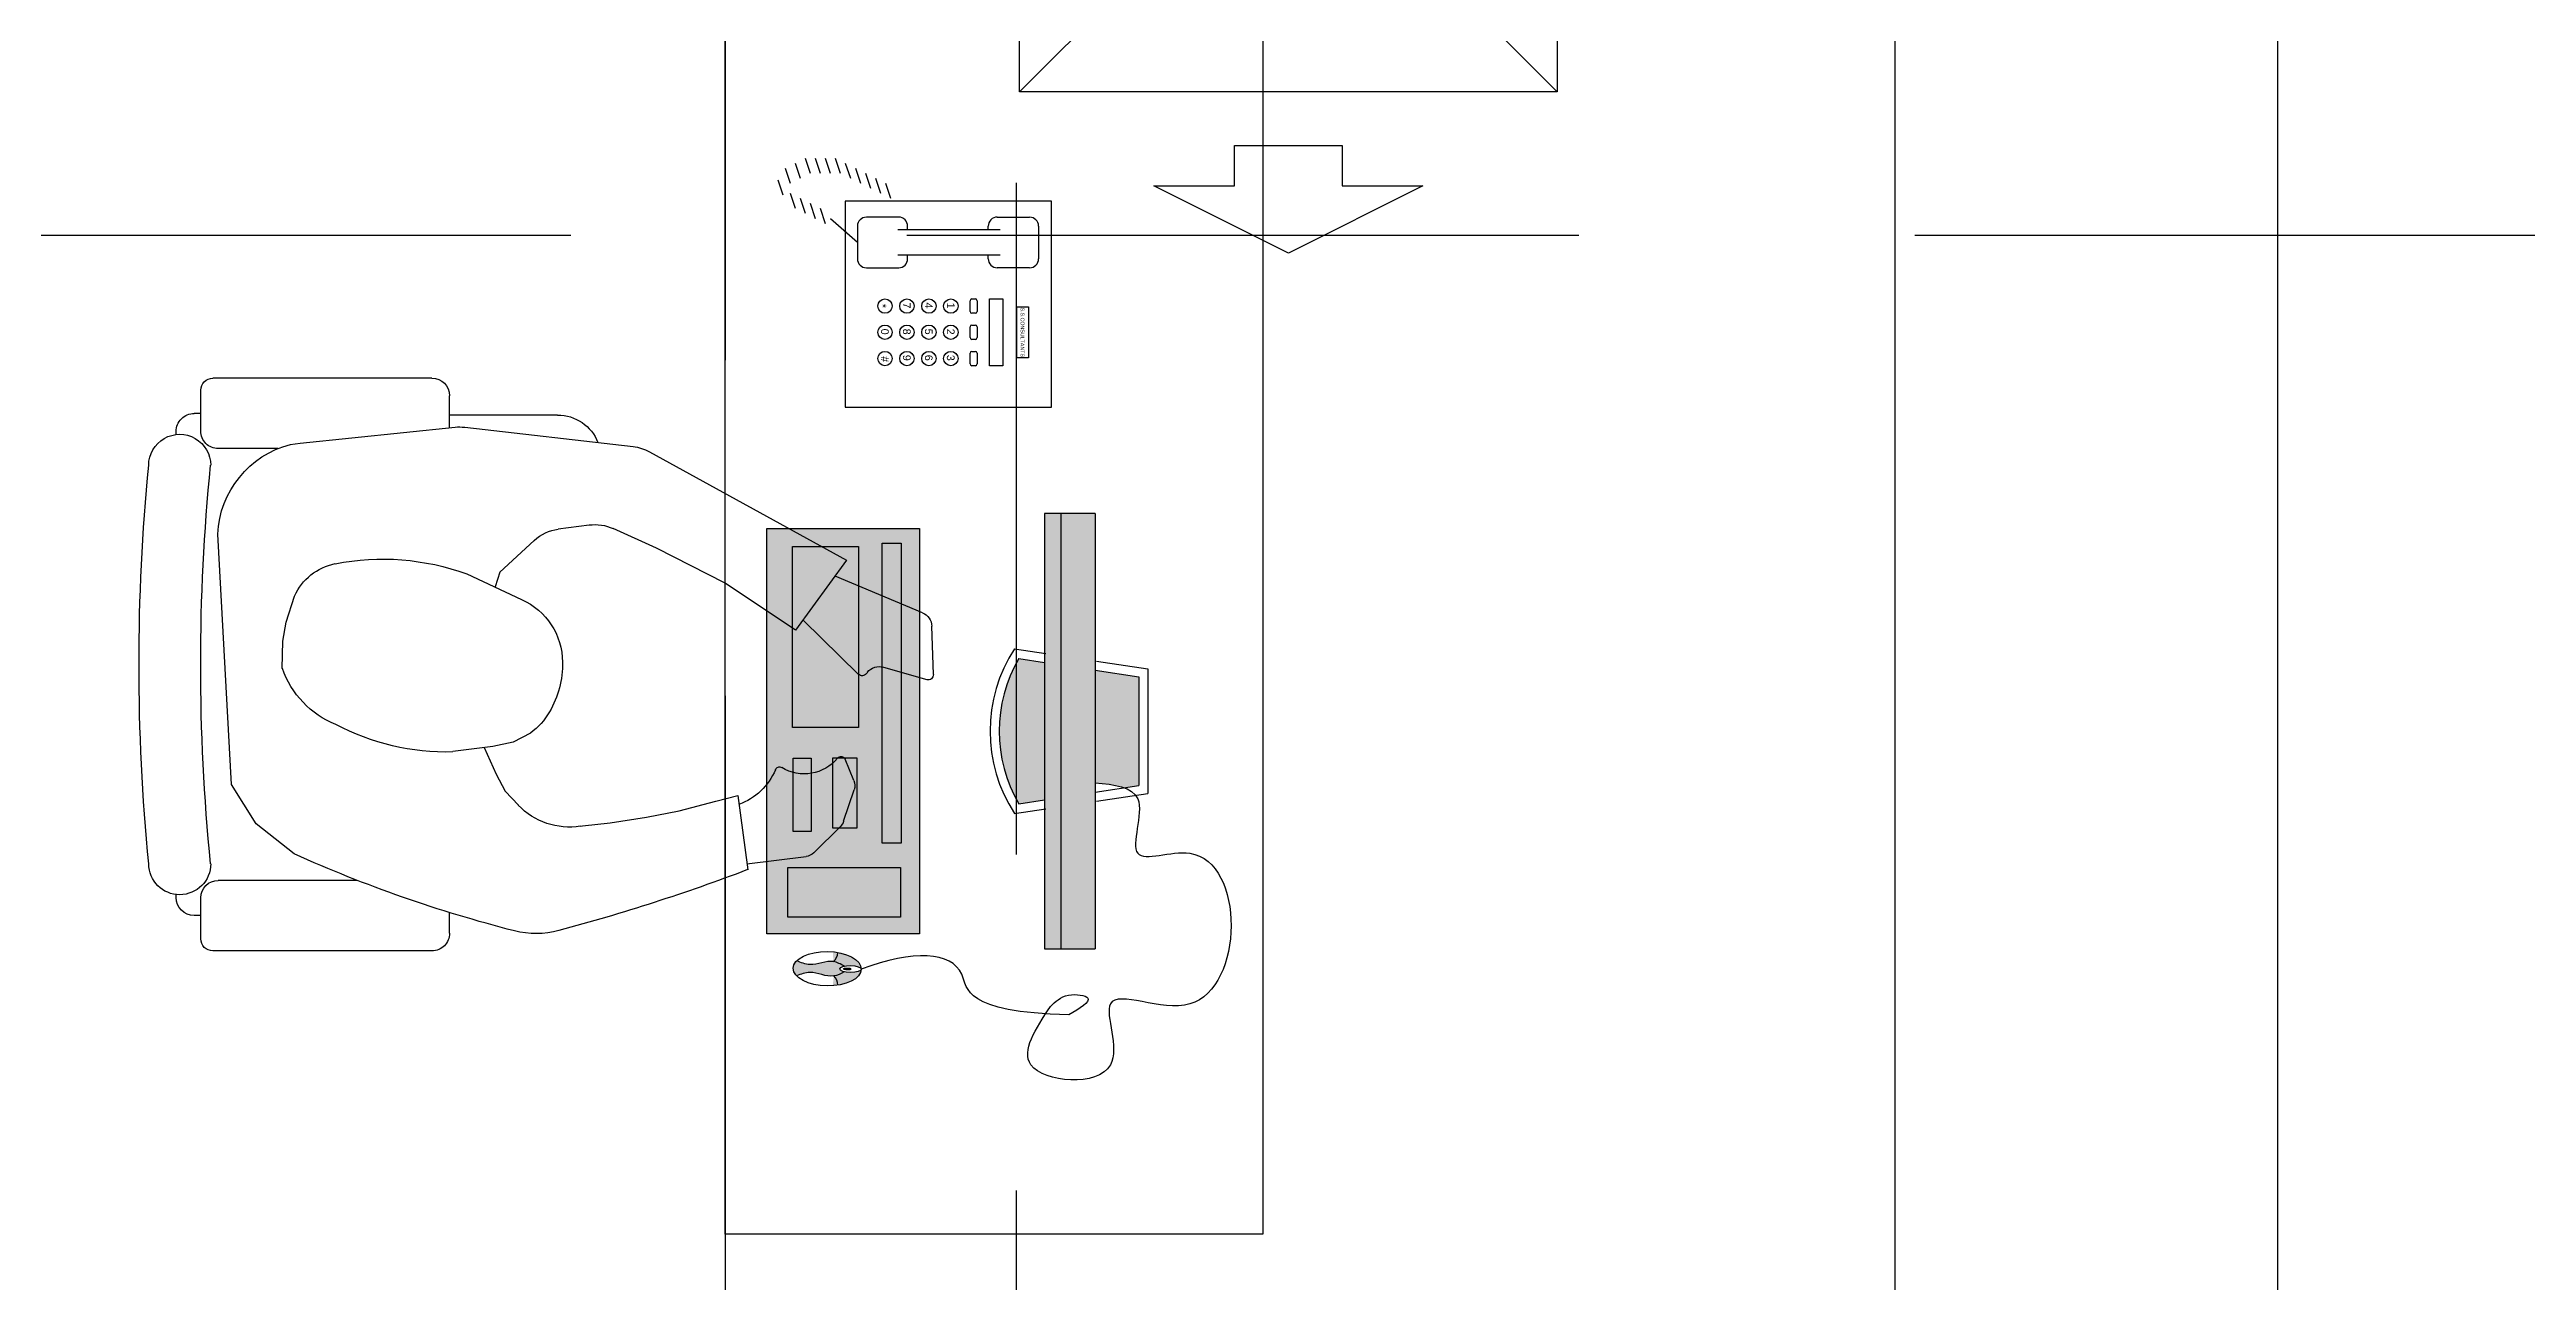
# Model space of a CAD drawing. Extents: x 11598203 to 11995143, y -3849975 to -3698974.
# Drawn here: x 11939745 to 11942509, y -3774169 to -3772794 of the extents above; entities that cross this region are included whole.
import ezdxf

# ---------------------------------------------------------------- set-up
doc = ezdxf.new("R2010")
doc.units = 0
doc.header["$MEASUREMENT"] = 0
doc.header["$PDMODE"] = 35
doc.linetypes.add('HIDDEN', pattern=[0.375, 0.25, -0.125])
doc.layers.get('0').update_dxf_attribs({"linetype": 'CONTINUOUS'})
doc.layers.get('Defpoints').update_dxf_attribs({"linetype": 'CONTINUOUS'})
for name, color, linetype in [('GRID LINES', 9, 'CONTINUOUS'), ('HATCH', 7, 'CONTINUOUS'), ('MEP_HVAC_SA_DIFFUSER', 5, 'CONTINUOUS'), ('MEP_HVAC_SA_DUCT', 3, 'CONTINUOUS'), ('SECTION', 8, 'CONTINUOUS')]:
    doc.layers.add(name, color=color, linetype=linetype)
doc.styles.add('ARIAL', font='arial.ttf', dxfattribs={"width": 0.75})
doc.styles.add('DT', font='romans.shx')
doc.styles.get("Standard").update_dxf_attribs({"font": 'arial.ttf'})
doc.dimstyles.get("Standard").update_dxf_attribs({"dimscale": 0.7, "dimtxt": 300, "dimasz": 150, "dimexe": 200, "dimexo": 200, "dimgap": 0.25, "dimtad": 3, "dimlfac": 0.001, "dimzin": 0, "dimdsep": 46, "dimtxsty": 'Standard', "dimblk": 'ARCHTICK', "dimcen": 0.09, "dimdle": 200, "dimclrd": 256, "dimclre": 256, "dimclrt": 6, "dimadec": 0, "dimazin": 0, "dimtfac": 1, "dimtofl": 0, "dimtmove": 0, "dimatfit": 3, "dimfxl": 1, "dimtolj": 1, "dimtzin": 0, "dimarcsym": 0})

# ---------------------------------------------------------------- blocks, each defined once
blk = doc.blocks.new('8TH FLOOR')
h = blk.add_hatch(color=8)
h.dxf.hatch_style = 1
h.set_gradient(color1=(209, 209, 209), color2=(191, 191, 191), one_color=1, tint=0.75, name='INVCYLINDER')
h.paths.add_polyline_path([(-36073.6, 35859.6), (-36055.4, 35859.6), (-36055.4, 35373.6), (-36073.6, 35373.6)])
h = blk.add_hatch(color=8)
h.dxf.hatch_style = 1
h.paths.add_polyline_path([(-36016.9, 35373.6), (-36016.9, 35859.6), (-36055.4, 35859.6), (-36055.4, 35373.6)])
h = blk.add_hatch(color=8)
h.dxf.hatch_style = 1
h.paths.add_polyline_path([(-36234.1, 35408.8), (-36234.1, 35464.4), (-36359.9, 35464.4), (-36359.9, 35408.8)], flags=16)
h.paths.add_polyline_path([(-36281.1, 35620.6), (-36281.1, 35822.7), (-36354.8, 35822.7), (-36354.8, 35620.6)], flags=0)
h.paths.add_polyline_path([(-36233.4, 35491.6), (-36233.4, 35826.5), (-36254.8, 35826.5), (-36254.8, 35491.6)], flags=16)
h.paths.add_polyline_path([(-36213, 35390.4), (-36213, 35842.8), (-36383.4, 35842.8), (-36383.4, 35390.4)])
h.paths.add_polyline_path([(-36282.8, 35508.2), (-36309.5, 35508.2), (-36309.5, 35587), (-36282.8, 35587)], flags=0)
h.paths.add_polyline_path([(-36254.8, 35826.5), (-36233.4, 35826.5), (-36233.4, 35491.6), (-36254.8, 35491.6)], flags=0)
h.paths.add_polyline_path([(-36334, 35504.5), (-36353.9, 35504.5), (-36353.9, 35586.6), (-36334, 35586.6)], flags=16)
h.paths.add_polyline_path([(-36234.1, 35464.4), (-36234.1, 35408.8), (-36359.9, 35408.8), (-36359.9, 35464.4)], flags=0)
h.paths.add_polyline_path([(-36281.1, 35620.6), (-36354.8, 35620.6), (-36354.8, 35822.7), (-36281.1, 35822.7)], flags=16)
h.paths.add_polyline_path([(-36282.8, 35508.2), (-36282.8, 35587), (-36309.5, 35587), (-36309.5, 35508.2)], flags=16)
h = blk.add_hatch(color=8)
h.dxf.hatch_style = 1
h.set_gradient(color1=(209, 209, 209), color2=(191, 191, 191), one_color=1, tint=0.75, name='INVCYLINDER')
h.paths.add_polyline_path([(-36234.1, 35408.8), (-36234.1, 35464.4), (-36359.9, 35464.4), (-36359.9, 35408.8)])
h.paths.add_polyline_path([(-36281.1, 35620.6), (-36281.1, 35822.7), (-36354.8, 35822.7), (-36354.8, 35620.6)])
h.paths.add_polyline_path([(-36233.4, 35491.6), (-36233.4, 35826.5), (-36254.8, 35826.5), (-36254.8, 35491.6)])
h.paths.add_polyline_path([(-36282.8, 35508.2), (-36282.8, 35587), (-36309.5, 35587), (-36309.5, 35508.2)])
h.paths.add_polyline_path([(-36334, 35504.5), (-36334, 35586.6), (-36353.9, 35586.6), (-36353.9, 35504.5)])
h = blk.add_hatch(color=8)
h.dxf.hatch_style = 1
h.paths.add_polyline_path([(-36102, 35535.6), (-36073.6, 35539.9), (-36073.6, 35693.3), (-36102, 35697.6, 0.272996)])
edge = h.paths.add_edge_path()
edge.add_spline(control_points=[(-36016.9, 35559), (-36005.1, 35557.8), (-35993.3, 35556.7), (-35984.2, 35553.4)], knot_values=[0, 0, 0, 0, 28.674754, 28.674754, 28.674754, 28.674754], degree=3, periodic=0)
edge.add_line((-35984.2, 35553.4), (-35968.3, 35555.8))
edge.add_line((-35968.3, 35555.8), (-35968.3, 35677.3))
edge.add_line((-35968.3, 35677.3), (-36016.9, 35684.7))
edge.add_line((-36016.9, 35684.7), (-36016.9, 35559))
h = blk.add_hatch(color=8)
h.dxf.hatch_style = 1
edge = h.paths.add_edge_path()
edge.add_arc((-36317.3, 35333.1), 13.3, -0.7401, 49.4615, ccw=False)
edge.add_ellipse((-36315.9, 35351.3), major_axis=(-38, 0.5), ratio=0.504094, start_angle=468.56, end_angle=540)
edge.add_ellipse((-36289.9, 35351), major_axis=(-12, 0.2), ratio=0.321688, start_angle=0, end_angle=180, ccw=False)
edge.add_ellipse((-36289.9, 35351), major_axis=(-12, 0.2), ratio=0.321688, start_angle=-180, end_angle=0, ccw=False)
edge.add_ellipse((-36315.9, 35351.3), major_axis=(-38, 0.5), ratio=0.504094, start_angle=540, end_angle=612.3014)
edge.add_arc((-36317.3, 35369.6), 13.2, 308.5528, 359.1748, ccw=False)
edge.add_spline(control_points=[(-36309.1, 35359.2), (-36317.4, 35360.5), (-36331.9, 35352.8), (-36345.1, 35358.1), (-36350, 35360.1)], knot_values=[0.469472, 0.469472, 0.469472, 0.469472, 1.407484, 1.952314, 1.952314, 1.952314, 1.952314], degree=3, periodic=0)
edge.add_ellipse((-36315.9, 35351.3), major_axis=(-38, 0.5), ratio=0.504094, start_angle=334.232, end_angle=385.768)
edge.add_spline(control_points=[(-36350.2, 35343.4), (-36345.3, 35345.3), (-36331.7, 35350.3), (-36317.2, 35342), (-36308.7, 35343.2)], knot_values=[0.450627, 0.450627, 0.450627, 0.450627, 0.995457, 1.95467, 1.95467, 1.95467, 1.95467], degree=3, periodic=0)
h = blk.add_hatch(color=8)
h.dxf.hatch_style = 1
edge = h.paths.add_edge_path()
edge.add_ellipse((-36293.7, 35351.1), major_axis=(-4.1, 0.03), ratio=0.266102, start_angle=0, end_angle=360)
at = {"layer": 'HATCH', "ltscale": 500}
h = blk.add_hatch(color=32, dxfattribs=at)
h.dxf.hatch_style = 1
h.paths.add_polyline_path([(-44310, 10130), (-44010, 10130), (-44010, 9230), (-44310, 9230)])
h.paths.add_polyline_path([(-6930, 6230), (-6630, 6230), (-6630, 5251.7), (-6930, 5251.7)])
h.paths.add_polyline_path([(-900, 6265), (0, 6265), (0, 5965), (-900, 5965)])
h.paths.add_polyline_path([(-31623.7, -10480), (-31023.7, -10480), (-31023.7, -10780), (-31623.7, -10780)])
h.paths.add_polyline_path([(-36805, -13010), (-36055, -13010), (-36055, -13310), (-36805, -13310)])
h.paths.add_polyline_path([(-26485, 200), (-26185, 200), (-26185, -700), (-26485, -700)])
h.paths.add_polyline_path([(-36355, -17735), (-36055, -17735), (-36055, -18485), (-36355, -18485)])
h.paths.add_polyline_path([(-4100, 200), (-3500, 200), (-3500, -100), (-4100, -100)])
h.paths.add_polyline_path([(-47740, 18320), (-46990, 18320), (-46990, 18020), (-47740, 18020)])
h.paths.add_polyline_path([(-47740, 14790), (-46840, 14790), (-46840, 14490), (-47740, 14490)])
h.paths.add_polyline_path([(-10758.3, 300), (-9930, 300), (-9930, 0), (-10758.3, 0)])
h.paths.add_polyline_path([(-36805, -7680), (-36055, -7680), (-36055, -7980), (-36805, -7980)])
h.paths.add_polyline_path([(-34515, 900), (-34215, 900), (-34215, 0), (-34515, 0)])
h.paths.add_polyline_path([(-40685, 750), (-40385, 750), (-40385, 0), (-40685, 0)])
h.paths.add_polyline_path([(-41010, -25), (-40710, -25), (-40710, -775), (-41010, -775)])
h.paths.add_polyline_path([(-47740, 29190), (-46990, 29190), (-46990, 28890), (-47740, 28890)])
h.paths.add_polyline_path([(-900, 29190), (0, 29190), (0, 28890), (-900, 28890)])
h.paths.add_polyline_path([(-47840, 10130), (-47540, 10130), (-47540, 9230), (-47840, 9230)])
h.paths.add_polyline_path([(-41010, 750), (-40710, 750), (-40710, 0), (-41010, 0)])
h.paths.add_polyline_path([(-1000, 42920), (-700, 42920), (-700, 43898.3), (-1000, 43898.3)])
h.paths.add_polyline_path([(-47740, 21920), (-46990, 21920), (-46990, 21620), (-47740, 21620)])
h.paths.add_polyline_path([(-19285, 200), (-18985, 200), (-18985, -700), (-19285, -700)])
h.paths.add_polyline_path([(-900, 49150), (0, 49150), (0, 48850), (-900, 48850)])
h.paths.add_polyline_path([(-900, 32790), (0, 32790), (0, 32490), (-900, 32490)])
h.paths.add_polyline_path([(-47740, 25520), (-46990, 25520), (-46990, 25220), (-47740, 25220)])
h.paths.add_polyline_path([(-15685, 6230), (-15385, 6230), (-15385, 5330), (-15685, 5330)])
h.paths.add_polyline_path([(-900, 25520), (0, 25520), (0, 25220), (-900, 25220)])
h.paths.add_polyline_path([(-39510, -13010), (-38760, -13010), (-38760, -13310), (-39510, -13310)])
h.paths.add_polyline_path([(-42695, 39920), (-42395, 39920), (-42395, 39320), (-42695, 39320)])
h.paths.add_polyline_path([(-47740, 39920), (-46840, 39920), (-46840, 39620), (-47740, 39620)])
h.paths.add_polyline_path([(-900, 39920), (-100, 39920), (-100, 39620), (-900, 39620)])
h.paths.add_polyline_path([(-4100, 11190), (-3401.1, 11190), (-3401.1, 10890), (-4100, 10890)])
h.paths.add_polyline_path([(-31623.7, -7730), (-31023.7, -7730), (-31023.7, -8030), (-31623.7, -8030)])
h.paths.add_polyline_path([(-44760, -18185), (-44010, -18185), (-44010, -18485), (-44760, -18485)])
h.paths.add_polyline_path([(-6930, 300), (-6101.7, 300), (-6101.7, 0), (-6930, 0)])
h.paths.add_polyline_path([(-900, 18320), (0, 18320), (0, 18020), (-900, 18020)])
h.paths.add_polyline_path([(-48040, -18185), (-47290, -18185), (-47290, -18485), (-48040, -18485)])
h.paths.add_polyline_path([(-42695, 43520), (-42395, 43520), (-42395, 42920), (-42695, 42920)])
h.paths.add_polyline_path([(-39510, -10530), (-38760, -10530), (-38760, -10830), (-39510, -10830)])
h.paths.add_polyline_path([(-42370, 43520), (-42070, 43520), (-42070, 42920), (-42370, 42920)])
h.paths.add_polyline_path([(-39510, -7680), (-38760, -7680), (-38760, -7980), (-39510, -7980)])
h.paths.add_polyline_path([(-46360, 43820), (-46060, 43820), (-46060, 42920), (-46360, 42920)])
h.paths.add_polyline_path([(-900, 300), (0, 300), (0, 0), (-900, 0)])
h.paths.add_polyline_path([(-28250, 51450), (-27950, 51450), (-27950, 50550), (-28250, 50550)])
h.paths.add_polyline_path([(-22220, 51450), (-21920, 51450), (-21920, 50550), (-22220, 50550)])
h.paths.add_polyline_path([(-44310, 750), (-44010, 750), (-44010, 0), (-44310, 0)])
h.paths.add_polyline_path([(-42370, 39920), (-42070, 39920), (-42070, 39320), (-42370, 39320)])
h.paths.add_polyline_path([(-31550, 51450), (-31250, 51450), (-31250, 50550), (-31550, 50550)])
h.paths.add_polyline_path([(-46360, 49700), (-46060, 49700), (-46060, 48950), (-46360, 48950)])
h.paths.add_polyline_path([(-42695, 36320), (-42395, 36320), (-42395, 35720), (-42695, 35720)])
h.paths.add_polyline_path([(-42370, 35720), (-42070, 35720), (-42070, 36320), (-42370, 36320)])
h.paths.add_polyline_path([(-44310, 15240), (-44010, 15240), (-44010, 14490), (-44310, 14490)])
h.paths.add_polyline_path([(-42695, 49700), (-42395, 49700), (-42395, 48950), (-42695, 48950)])
h.paths.add_polyline_path([(-44760, -25), (-44010, -25), (-44010, -325), (-44760, -325)])
h.paths.add_polyline_path([(-15685, 200), (-15385, 200), (-15385, -700), (-15685, -700)])
h.paths.add_polyline_path([(-39510, -5200), (-38760, -5200), (-38760, -5500), (-39510, -5500)])
h.paths.add_polyline_path([(-44310, 6230), (-44010, 6230), (-44010, 5480), (-44310, 5480)])
h.paths.add_polyline_path([(-36355, -25), (-36055, -25), (-36055, -775), (-36355, -775)])
h.paths.add_polyline_path([(-22885, 200), (-22585, 200), (-22585, -700), (-22885, -700)])
h.paths.add_polyline_path([(-900, 36320), (0, 36320), (0, 36020), (-900, 36020)])
h.paths.add_polyline_path([(-47740, 32790), (-46990, 32790), (-46990, 32490), (-47740, 32490)])
h.paths.add_polyline_path([(-6930, -25), (-6330, -25), (-6330, -325), (-6930, -325)])
h.paths.add_polyline_path([(-41010, -17735), (-40710, -17735), (-40710, -18485), (-41010, -18485)])
h.paths.add_polyline_path([(-36805, -5200), (-36055, -5200), (-36055, -5500), (-36805, -5500)])
h.paths.add_polyline_path([(-48015, -25), (-47265, -25), (-47265, -325), (-48015, -325)])
h.paths.add_polyline_path([(-10530, -25), (-9930, -25), (-9930, -325), (-10530, -325)])
h.paths.add_polyline_path([(-46840, 36320), (-47740, 36320), (-47740, 36020), (-46840, 36020)])
h.paths.add_polyline_path([(-34515, 6230), (-34215, 6230), (-34215, 5330), (-34515, 5330)])
h.paths.add_polyline_path([(-30085, 200), (-29785, 200), (-29785, -700), (-30085, -700)])
h.paths.add_polyline_path([(-36805, -10530), (-36055, -10530), (-36055, -10830), (-36805, -10830)])
h.paths.add_polyline_path([(-10230, 6230), (-9930, 6230), (-9930, 5330), (-10230, 5330)])
h.paths.add_polyline_path([(-900, 14790), (0, 14790), (0, 14490), (-900, 14490)])
h.paths.add_polyline_path([(-900, 9530), (78.3, 9530), (78.3, 9230), (-900, 9230)])
h.paths.add_polyline_path([(-39940, 49850), (-39640, 49850), (-39640, 48950), (-39940, 48950)])
edge = h.paths.add_edge_path()
edge.add_line((-19435, 49850), (-19435, 48950))
edge.add_line((-6930, 9230), (-5951.7, 9230))
edge.add_line((-41010, 15240), (-41010, 14490))
edge.add_line((-19135, 42920), (-19135, 43820))
edge.add_line((-40710, 5480), (-40710, 6230))
edge.add_line((-40685, 6230), (-40685, 5480))
h.paths.add_polyline_path([(-22220, 9530), (-21320, 9530), (-21320, 9230), (-22220, 9230)])
h.paths.add_polyline_path([(-37580, 10130), (-37280, 10130), (-37280, 9230), (-37580, 9230)])
h.paths.add_polyline_path([(-40685, 9980), (-40385, 9980), (-40385, 9230), (-40685, 9230)])
h.paths.add_polyline_path([(-40685, 6230), (-40385, 6230), (-40385, 5480), (-40685, 5480)])
h.paths.add_polyline_path([(-32228.3, 9530), (-31250, 9530), (-31250, 9230), (-32228.3, 9230)])
h.paths.add_polyline_path([(-30424.1, 6230), (-29445.9, 6230), (-29445.9, 5930), (-30424.1, 5930)])
h.paths.add_polyline_path([(-16860, 9530), (-15960, 9530), (-15960, 9230), (-16860, 9230)])
h.paths.add_polyline_path([(-28250, 9530), (-27271.7, 9530), (-27271.7, 9230), (-28250, 9230)])
h.paths.add_polyline_path([(-10830, 9530), (-9930, 9530), (-9930, 9230), (-10830, 9230)])
h.paths.add_polyline_path([(-41010, 9980), (-40710, 9980), (-40710, 9230), (-41010, 9230)])
h.paths.add_polyline_path([(-41010, 6230), (-40710, 6230), (-40710, 5480), (-41010, 5480)])
h.paths.add_polyline_path([(-16860, 36320), (-15960, 36320), (-15960, 36020), (-16860, 36020)], flags=16)
h.paths.add_polyline_path([(-22220, 43520), (-21920, 43520), (-21920, 42920), (-22220, 42920)], flags=16)
h.paths.add_polyline_path([(-22220, 29190), (-21320, 29190), (-21320, 28890), (-22220, 28890)], flags=16)
h.paths.add_polyline_path([(-25450, 45380), (-24850, 45380), (-24850, 45080), (-25450, 45080)], flags=16)
h.paths.add_polyline_path([(-25450, 43220), (-24850, 43220), (-24850, 42920), (-25450, 42920)], flags=16)
h.paths.add_polyline_path([(-16860, 14790), (-15960, 14790), (-15960, 14490), (-16860, 14490)], flags=16)
h.paths.add_polyline_path([(-41010, 15240), (-40710, 15240), (-40710, 14490), (-41010, 14490)], flags=16)
h.paths.add_polyline_path([(-31250, 25220), (-32150, 25220), (-32150, 25520), (-31250, 25520)], flags=16)
h.paths.add_polyline_path([(-38180, 18320), (-37280, 18320), (-37280, 18020), (-38180, 18020)], flags=16)
h.paths.add_polyline_path([(-31550, 15090), (-31250, 15090), (-31250, 14190), (-31550, 14190)], flags=16)
h.paths.add_polyline_path([(-38180, 14790), (-37280, 14790), (-37280, 14490), (-38180, 14490)], flags=16)
h.paths.add_polyline_path([(-22220, 18320), (-21320, 18320), (-21320, 18020), (-22220, 18020)], flags=16)
h.paths.add_polyline_path([(-40685, 15240), (-40385, 15240), (-40385, 14490), (-40685, 14490)], flags=16)
h.paths.add_polyline_path([(-38180, 21920), (-37280, 21920), (-37280, 21620), (-38180, 21620)], flags=16)
h.paths.add_polyline_path([(-16860, 32790), (-15960, 32790), (-15960, 32490), (-16860, 32490)], flags=16)
h.paths.add_polyline_path([(-16860, 21920), (-15960, 21920), (-15960, 21620), (-16860, 21620)], flags=16)
h.paths.add_polyline_path([(-16860, 25520), (-15960, 25520), (-15960, 25220), (-16860, 25220)], flags=16)
h.paths.add_polyline_path([(-13360, 11190), (-12760, 11190), (-12760, 10890), (-13360, 10890)], flags=16)
h.paths.add_polyline_path([(-6930, 29190), (-6030, 29190), (-6030, 28890), (-6930, 28890)], flags=16)
h.paths.add_polyline_path([(-10830, 29190), (-9930, 29190), (-9930, 28890), (-10830, 28890)], flags=16)
h.paths.add_polyline_path([(-28250, 22220), (-27950, 22220), (-27950, 21320), (-28250, 21320)], flags=16)
h.paths.add_polyline_path([(-22220, 21920), (-21320, 21920), (-21320, 21620), (-22220, 21620)], flags=16)
h.paths.add_polyline_path([(-6930, 9530), (-5951.7, 9530), (-5951.7, 9230), (-6930, 9230)], flags=16)
h.paths.add_polyline_path([(-31550, 22220), (-31250, 22220), (-31250, 21320), (-31550, 21320)], flags=16)
h.paths.add_polyline_path([(-10230, 22220), (-9930, 22220), (-9930, 21320), (-10230, 21320)], flags=16)
h.paths.add_polyline_path([(-28250, 29190), (-27350, 29190), (-27350, 28890), (-28250, 28890)], flags=16)
h.paths.add_polyline_path([(-15132.5, 43220), (-14232.5, 43220), (-14232.5, 42920), (-15132.5, 42920)], flags=16)
h.paths.add_polyline_path([(-10830, 43220), (-9930, 43220), (-9930, 42920), (-10830, 42920)], flags=16)
h.paths.add_polyline_path([(-6930, 43220), (-6030, 43220), (-6030, 42920), (-6930, 42920)], flags=16)
h.paths.add_polyline_path([(-22220, 25520), (-21320, 25520), (-21320, 25220), (-22220, 25220)], flags=16)
h.paths.add_polyline_path([(-28250, 25520), (-27350, 25520), (-27350, 25220), (-28250, 25220)], flags=16)
h.paths.add_polyline_path([(-34680, 11190), (-34080, 11190), (-34080, 10890), (-34680, 10890)], flags=16)
h.paths.add_polyline_path([(-22220, 36320), (-21320, 36320), (-21320, 36020), (-22220, 36020)], flags=16)
h.paths.add_polyline_path([(-38180, 25520), (-37280, 25520), (-37280, 25220), (-38180, 25220)], flags=16)
h.paths.add_polyline_path([(-6930, 25520), (-6030, 25520), (-6030, 25220), (-6930, 25220)], flags=16)
h.paths.add_polyline_path([(-10830, 25520), (-9930, 25520), (-9930, 25220), (-10830, 25220)], flags=16)
h.paths.add_polyline_path([(-6930, 22220), (-6630, 22220), (-6630, 21320), (-6930, 21320)], flags=16)
h.paths.add_polyline_path([(-28250, 18620), (-27950, 18620), (-27950, 17720), (-28250, 17720)], flags=16)
h.paths.add_polyline_path([(-6930, 15090), (-6630, 15090), (-6630, 14190), (-6930, 14190)], flags=16)
h.paths.add_polyline_path([(-22220, 32790), (-21320, 32790), (-21320, 32490), (-22220, 32490)], flags=16)
h.paths.add_polyline_path([(-10230, 33090), (-9930, 33090), (-9930, 32190), (-10230, 32190)], flags=16)
h.paths.add_polyline_path([(-6930, 33090), (-6630, 33090), (-6630, 32190), (-6930, 32190)], flags=16)
h.paths.add_polyline_path([(-32150, 29190), (-31250, 29190), (-31250, 28890), (-32150, 28890)], flags=16)
h.paths.add_polyline_path([(-16860, 29190), (-15960, 29190), (-15960, 28888.5), (-16860, 28888.5)], flags=16)
h.paths.add_polyline_path([(-38180, 29190), (-37280, 29190), (-37280, 28890), (-38180, 28890)], flags=16)
h.paths.add_polyline_path([(-23224.1, 6230), (-22245.9, 6230), (-22245.9, 5930), (-23224.1, 5930)], flags=16)
h.paths.add_polyline_path([(-31550, 18620), (-31250, 18620), (-31250, 17720), (-31550, 17720)], flags=16)
h.paths.add_polyline_path([(-35695, 48950), (-35395, 48950), (-35395, 49750), (-35695, 49750)], flags=16)
h.paths.add_polyline_path([(-6930, 36620), (-6630, 36620), (-6630, 35720), (-6930, 35720)], flags=16)
h.paths.add_polyline_path([(-31550, 45980), (-31250, 45980), (-31250, 45080), (-31550, 45080)], flags=16)
h.paths.add_polyline_path([(-16860, 39920), (-15960, 39920), (-15960, 39620), (-16860, 39620)], flags=16)
h.paths.add_polyline_path([(-22220, 45980), (-21920, 45980), (-21920, 45080), (-22220, 45080)], flags=16)
h.paths.add_polyline_path([(-35695, 43820), (-35395, 43820), (-35395, 42920), (-35695, 42920)], flags=16)
h.paths.add_polyline_path([(-19435, 43820), (-19135, 43820), (-19135, 42920), (-19435, 42920)], flags=16)
h.paths.add_polyline_path([(-38180, 39920), (-37280, 39920), (-37280, 39620), (-38180, 39620)], flags=16)
h.paths.add_polyline_path([(-28250, 39920), (-27271.7, 39920), (-27271.7, 39620), (-28250, 39620)], flags=16)
h.paths.add_polyline_path([(-39940, 43820), (-39640, 43820), (-39640, 42920), (-39940, 42920)], flags=16)
h.paths.add_polyline_path([(-10230, 49850), (-9930, 49850), (-9930, 48950), (-10230, 48950)], flags=16)
h.paths.add_polyline_path([(-31550, 43820), (-31250, 43820), (-31250, 42920), (-31550, 42920)], flags=16)
h.paths.add_polyline_path([(-14832.5, 49850), (-14532.5, 49850), (-14532.5, 48950), (-14832.5, 48950)], flags=16)
h.paths.add_polyline_path([(-6930, 39920), (-6030, 39920), (-6030, 39620), (-6930, 39620)], flags=16)
h.paths.add_polyline_path([(-31550, 33090), (-31250, 33090), (-31250, 32190), (-31550, 32190)], flags=16)
h.paths.add_polyline_path([(-38180, 36320), (-37280, 36320), (-37280, 36020), (-38180, 36020)], flags=16)
h.paths.add_polyline_path([(-19435, 49850), (-19135, 49850), (-19135, 48950), (-19435, 48950)], flags=16)
h.paths.add_polyline_path([(-10830, 39920), (-9930, 39920), (-9930, 39620), (-10830, 39620)], flags=16)
h.paths.add_polyline_path([(-6930, 49850), (-6630, 49850), (-6630, 48950), (-6930, 48950)], flags=16)
h.paths.add_polyline_path([(-19624.1, 6230), (-18645.9, 6230), (-18645.9, 5930), (-19624.1, 5930)], flags=16)
h.paths.add_polyline_path([(-22220, 39920), (-21320, 39920), (-21320, 39620), (-22220, 39620)], flags=16)
h.paths.add_polyline_path([(-22220, 14790), (-21320, 14790), (-21320, 14490), (-22220, 14490)], flags=16)
h.paths.add_polyline_path([(-28250, 36620), (-27950, 36620), (-27950, 35720), (-28250, 35720)], flags=16)
h.paths.add_polyline_path([(-16860, 18320), (-15960, 18320), (-15960, 18020), (-16860, 18020)], flags=16)
h.paths.add_polyline_path([(-31550, 35720), (-31250, 35720), (-31250, 36617.6), (-31550, 36617.6)], flags=16)
h.paths.add_polyline_path([(-10230, 18620), (-9930, 18620), (-9930, 17720), (-10230, 17720)], flags=16)
h.paths.add_polyline_path([(-28250, 15090), (-27950, 15090), (-27950, 14190), (-28250, 14190)], flags=16)
h.paths.add_polyline_path([(-6930, 18620), (-6630, 18620), (-6630, 17720), (-6930, 17720)], flags=16)
h.paths.add_polyline_path([(-32228.3, 39920), (-31250, 39920), (-31250, 39620), (-32228.3, 39620)], flags=16)
h.paths.add_polyline_path([(-10230, 15090), (-9930, 15090), (-9930, 14190), (-10230, 14190)], flags=16)
h.paths.add_polyline_path([(-28250, 33090), (-27950, 33090), (-27950, 32190), (-28250, 32190)], flags=16)
h.paths.add_polyline_path([(-38180, 32790), (-37280, 32790), (-37280, 32490), (-38180, 32490)], flags=16)
h.paths.add_polyline_path([(-10230, 36620), (-9930, 36620), (-9930, 35720), (-10230, 35720)], flags=16)
at = {"color": 8, "lineweight": 25, "ltscale": 500}
for p, q in [((-36429.9, 35055, 0), (-36429.9, 37354.9, 0)), ((-35829.9, 37354.9, 0), (-35829.9, 35055, 0)), ((-35829.9, 35055, 0), (-36429.9, 35055, 0))]:
    blk.add_line(p, q, dxfattribs=at)
at = {"color": 8, "lineweight": 25}
for p, q in [((-36357, 36228, 0), (-36362.6, 36244.8, 0)), ((-36345.8, 36233.6, 0), (-36351.4, 36250.4, 0)), ((-36334.6, 36239.2, 0), (-36340.2, 36256, 0)), ((-36323.4, 36239.2, 0), (-36329, 36256, 0)), ((-36312.2, 36239.2, 0), (-36317.8, 36256, 0)), ((-36301, 36239.2, 0), (-36306.6, 36256, 0)), ((-36289.7, 36233.6, 0), (-36295.4, 36250.4, 0)), ((-36278.5, 36228, 0), (-36284.1, 36244.8, 0)), ((-36267.3, 36222.3, 0), (-36272.9, 36239.2, 0)), ((-36365, 36214.8, 0), (-36370.6, 36231.6, 0)), ((-36351.4, 36199.9, 0), (-36357, 36216.7, 0)), ((-36340.2, 36194.3, 0), (-36345.8, 36211.1, 0)), ((-36256.1, 36216.7, 0), (-36261.7, 36233.6, 0)), ((-36244.9, 36211.1, 0), (-36250.5, 36228, 0)), ((-36329, 36188.7, 0), (-36334.6, 36205.5, 0)), ((-36317.8, 36183.1, 0), (-36323.4, 36199.9, 0)), ((-36282.2, 36162.2, 0), (-36312.2, 36188.7, 0)), ((-36065.7, 36208.4, 0), (-36296, 36208.4, 0)), ((-36296, 36208.4, 0), (-36296, 35978.4, 0)), ((-36236.2, 36190.4, 0), (-36272.2, 36190.4, 0)), ((-36126.2, 36190.4, 0), (-36090.1, 36190.4, 0)), ((-36065.7, 35978.4, 0), (-36065.7, 36208.4, 0)), ((-36282.2, 36180.4, 0), (-36282.2, 36143.9, 0)), ((-36122.8, 36176.2, 0), (-36237, 36176.2, 0)), ((-36226.2, 36176.2, 0), (-36226.2, 36180.4, 0)), ((-36136.2, 36176.2, 0), (-36136.2, 36180.4, 0)), ((-36080.1, 36180.4, 0), (-36080.1, 36143.9, 0)), ((-36272.2, 36133.9, 0), (-36236.2, 36133.9, 0)), ((-36122.8, 36148.1, 0), (-36237, 36148.1, 0)), ((-36226.2, 36143.9, 0), (-36226.2, 36148.2, 0)), ((-36136.2, 36143.9, 0), (-36136.2, 36148.2, 0)), ((-36090.1, 36133.9, 0), (-36126.2, 36133.9, 0)), ((-36154.6, 36099.1, 0), (-36150.6, 36099.1, 0)), ((-36134.9, 36024.6), (-36134.9, 36099.1)), ((-36134.9, 36099.1), (-36119.9, 36099.1)), ((-36119.9, 36099.1), (-36119.9, 36024.6)), ((-36156.6, 36085.1, 0), (-36156.6, 36097.1, 0)), ((-36150.6, 36083.1, 0), (-36154.6, 36083.1, 0)), ((-36148.6, 36097.1, 0), (-36148.6, 36085.1, 0)), ((-36104.4, 36033.4), (-36104.4, 36090.3)), ((-36104.4, 36090.3), (-36091.2, 36090.3)), ((-36091.2, 36090.3), (-36091.2, 36033.4)), ((-36156.6, 36055.9, 0), (-36156.6, 36067.9, 0)), ((-36154.6, 36069.9, 0), (-36150.6, 36069.9, 0)), ((-36150.6, 36053.9, 0), (-36154.6, 36053.9, 0)), ((-36148.6, 36067.9, 0), (-36148.6, 36055.9, 0)), ((-36156.6, 36026.6, 0), (-36156.6, 36038.6, 0)), ((-36154.6, 36040.6, 0), (-36150.6, 36040.6, 0)), ((-36150.6, 36024.6, 0), (-36154.6, 36024.6, 0)), ((-36148.6, 36038.6, 0), (-36148.6, 36026.6, 0)), ((-36119.9, 36024.6), (-36134.9, 36024.6)), ((-36091.2, 36033.4), (-36104.4, 36033.4)), ((-37015.1, 35951.5), (-37015.1, 35997.2)), ((-36757.1, 36010.7), (-37001.6, 36010.7)), ((-36737.5, 35955.3), (-36737.5, 35991)), ((-37015.1, 35971.3), (-37022.3, 35971.3)), ((-36616.8, 35969.5), (-36737.5, 35969.5)), ((-36296, 35978.4, 0), (-36065.7, 35978.4, 0)), ((-37042.4, 35947.8), (-37042.4, 35951.1)), ((-36915.1, 35936.7), (-36904, 35938.1)), ((-36904, 35938.1), (-36731.1, 35955.9)), ((-36720.5, 35955.9), (-36532.5, 35934.2)), ((-36929.2, 35932), (-36995.5, 35932)), ((-36514.4, 35928.4), (-36294.4, 35807.3)), ((-36016.9, 35859.6), (-36073.6, 35859.6)), ((-36073.6, 35859.6), (-36073.6, 35373.6)), ((-36055.4, 35859.6), (-36055.4, 35373.6)), ((-36016.9, 35859.6), (-36016.9, 35373.6)), ((-36980.9, 35557), (-36996.1, 35836.6)), ((-36642.8, 35829.5), (-36681.2, 35794.2)), ((-36581.7, 35846.7), (-36616.2, 35842.1)), ((-36506.6, 35820.9), (-36554.7, 35842.8)), ((-36383.4, 35390.4), (-36383.4, 35842.8)), ((-36383.4, 35842.8), (-36213, 35842.8)), ((-36354.8, 35620.6), (-36354.8, 35822.7)), ((-36354.8, 35822.7), (-36281.1, 35822.7)), ((-36281.1, 35822.7), (-36281.1, 35620.6)), ((-36254.8, 35491.6), (-36254.8, 35826.5)), ((-36254.8, 35826.5), (-36233.4, 35826.5)), ((-36233.4, 35826.5), (-36233.4, 35491.6)), ((-36213, 35842.8), (-36213, 35390.4)), ((-36430, 35781.8), (-36506.6, 35820.9)), ((-36294.4, 35807.3), (-36351.2, 35729.2)), ((-36919.7, 35738.3), (-36910.4, 35767.4)), ((-36718, 35792.1), (-36657, 35763.4)), ((-36681.2, 35794.2), (-36686.5, 35777.8)), ((-36351.2, 35729.2), (-36430, 35781.8)), ((-36209.7, 35748.7), (-36307, 35789.5)), ((-36342.6, 35740.6), (-36280.9, 35680)), ((-36924, 35686.5), (-36923.3, 35717)), ((-36923.3, 35717), (-36919.7, 35738.3)), ((-36197.4, 35679.7), (-36199.3, 35733.7)), ((-36253.1, 35688), (-36204.6, 35674.1)), ((-36107.1, 35708.6), (-36072.1, 35703.3)), ((-36102, 35697.6), (-36073.6, 35693.3)), ((-36016.9, 35684.7), (-35968.3, 35677.3)), ((-36015.4, 35694.7), (-35958.1, 35686)), ((-35958.1, 35686), (-35958.1, 35547.1)), ((-36272.5, 35680.6), (-36271.1, 35682.2)), ((-35968.3, 35677.3), (-35968.3, 35555.8)), ((-36666.3, 35604.4), (-36689, 35599.4)), ((-36647.1, 35614.3), (-36666.3, 35604.4)), ((-36281.1, 35620.6), (-36354.8, 35620.6)), ((-36689, 35599.4), (-36733.7, 35593.8)), ((-36698.7, 35598.2), (-36685.5, 35568.7)), ((-36353.9, 35504.5), (-36353.9, 35586.6)), ((-36353.9, 35586.6), (-36334, 35586.6)), ((-36334, 35586.6), (-36334, 35504.5)), ((-36309.5, 35508.2), (-36309.5, 35587)), ((-36309.5, 35587), (-36282.8, 35587)), ((-36286.1, 35561.4), (-36296, 35585.3)), ((-36282.8, 35587), (-36282.8, 35508.2)), ((-36953.3, 35513), (-36980.9, 35557)), ((-36685.5, 35568.7), (-36675.5, 35549.5)), ((-36675.5, 35549.5), (-36660.6, 35533.9)), ((-36297.6, 35516), (-36285.7, 35551.1)), ((-36016.9, 35548.5), (-35968.3, 35555.8)), ((-36015.4, 35538.5), (-35958.1, 35547.1)), ((-36558, 35514.3), (-36517.5, 35520.7)), ((-36517.5, 35520.7), (-36481.3, 35527.7)), ((-36481.3, 35527.7), (-36440.1, 35538.4)), ((-36440.1, 35538.4), (-36415.8, 35544.7)), ((-36415.8, 35544.7), (-36404.7, 35461.9)), ((-36107.1, 35524.6), (-36072.1, 35529.9)), ((-36102, 35535.6), (-36073.6, 35539.9)), ((-36910.7, 35479.6), (-36953.3, 35513)), ((-36591.5, 35510.4), (-36589.2, 35510.8)), ((-36589.2, 35510.8), (-36558, 35514.3)), ((-36334, 35504.5), (-36353.9, 35504.5)), ((-36331, 35480.8), (-36301.2, 35510.2)), ((-36282.8, 35508.2), (-36309.5, 35508.2)), ((-36233.4, 35491.6), (-36254.8, 35491.6)), ((-36405.5, 35468.6), (-36339.6, 35476.6)), ((-36359.9, 35408.8), (-36359.9, 35464.4)), ((-36359.9, 35464.4), (-36234.1, 35464.4)), ((-36234.1, 35464.4), (-36234.1, 35408.8)), ((-36840.3, 35450), (-36995.5, 35450)), ((-37042.4, 35430.9), (-37042.4, 35434.2)), ((-37015.1, 35410.7), (-37022.3, 35410.7)), ((-37015.1, 35384.7), (-37015.1, 35430.5)), ((-36737.5, 35391), (-36737.5, 35414.1)), ((-36234.1, 35408.8), (-36359.9, 35408.8)), ((-36213, 35390.4), (-36383.4, 35390.4)), ((-36757.1, 35371.3), (-37001.6, 35371.3)), ((-36073.6, 35373.6), (-36016.9, 35373.6))]:
    blk.add_line(p, q, dxfattribs=at)
at = {"color": 8}
for centre in [(-36251.5, 36091.1, 0), (-36227, 36091.1, 0), (-36202.5, 36091.1, 0), (-36178, 36091.1, 0), (-36251.5, 36061.9, 0), (-36227, 36061.9, 0), (-36202.5, 36061.9, 0), (-36178, 36061.9, 0), (-36251.5, 36032.6, 0), (-36227, 36032.6, 0), (-36202.5, 36032.6, 0), (-36178, 36032.6, 0)]:
    blk.add_circle(centre, 8, dxfattribs=at)
for centre, radius, start, end in [((-36272.2, 36180.4, 0), 10, 90.0055, 180), ((-36236.2, 36180.4, 0), 10, 0, 90.0055), ((-36126.2, 36180.4, 0), 10, 89.9945, 180), ((-36090.1, 36180.4, 0), 10, 0, 89.9945), ((-36272.2, 36143.9, 0), 10, 180, 270.0055), ((-36236.2, 36143.9, 0), 10, 270.0055, 0), ((-36126.2, 36143.9, 0), 10, 180, 269.9945), ((-36090.1, 36143.9, 0), 10, 269.9945, 0), ((-36154.6, 36097.1, 0), 2, 90, 180), ((-36150.6, 36097.1, 0), 2, 0, 90), ((-36154.6, 36085.1, 0), 2, 180, 270), ((-36150.6, 36085.1, 0), 2, 270, 0), ((-36154.6, 36067.9, 0), 2, 90, 180), ((-36154.6, 36055.9, 0), 2, 180, 270), ((-36150.6, 36067.9, 0), 2, 0, 90), ((-36150.6, 36055.9, 0), 2, 270, 0), ((-36154.6, 36038.6, 0), 2, 90, 180), ((-36154.6, 36026.6, 0), 2, 180, 270), ((-36150.6, 36038.6, 0), 2, 0, 90), ((-36150.6, 36026.6, 0), 2, 270, 0), ((-35964.7, 35616.6), 169.5, 147.1302, 212.8698), ((-35964.7, 35616.6), 159.4, 149.4611, 210.5389), ((-36317.3, 35369.7), 13.2, 307.5347, 359.1748), ((-36317.3, 35333.2), 13.3, 359.2599, 49.5773)]:
    blk.add_arc(centre, radius, start, end, dxfattribs=at)
at = {"color": 8, "extrusion": (0, 0, -1)}
for centre, major_axis, start_param, end_param in [((-37001.6, 35997.2), (0.4, 13.4), 4.679869, 6.250665), ((-36757.1, 35991), (0.9, 19.7), -0.043829, 1.526967), ((-37022.3, 35951.1), (-0.3, 20.2), -1.556884, 0.013913), ((-36616.8, 35921.1), (0, 48.4), -0.001019, 1.196124), ((-37038.5, 35913.4), (0.5, 34.6), 4.696683, 7.838276), ((-36995.5, 35951.5), (1.2, 19.5), 3.079994, 4.650791), ((-36887.4, 35831.5), (0.1, 108.8), -1.525082, -0.25765), ((-36726.1, 35907), (-34.8, 34.8), 0.682948, 0.900006), ((-36538.1, 35885.4), (0.7, 49.2), 0.099696, 0.48846), ((-34785, 35691), (-0.3, 2298.9), 4.615606, 4.809411), ((-34784.8, 35691), (-0.3, 2230.3), 4.612615, 4.812403), ((-36609.5, 35793.3), (-1.2, 49.2), -0.718628, -0.110142), ((-36575.1, 35798), (-0.5, 49.2), -0.125727, 0.436142), ((-36852.6, 35741.4), (-1.4, 63.4), -1.125358, -0.173983), ((-36812.1, 35533.8), (0, 274.9), -0.1935, 0.349199), ((-36687.7, 35693.6), (0.1, 76.3), 0.41253, 1.567813), ((-36216.3, 35733.1), (2.9, 16.8), 0.228146, 1.366478), ((-36825.1, 35721.1), (-1.2, 104.7), 3.537567, 4.387411), ((-36716.6, 35691.5), (0.4, 105.2), 1.546457, 2.098864), ((-36257.8, 35671.7), (0.7, 17), -0.94111, 0.24037), ((-36276.9, 35684.1), (-4.01, 4.01), 3.025729, 4.703261), ((-36203.1, 35679.5), (4.01, 4.01), 0.750005, 2.636412), ((-36692.7, 35676.1), (5.3, 76.6), 2.017902, 2.43703), ((-36740.3, 35859.4), (2.2, 266.1), 3.109093, 3.618569), ((-36437.9, 35600.3), (-1.9, 69.5), 1.994275, 2.824627), ((-36369.3, 35571.7), (3.48, 3.48), 4.322767, 6.041939), ((-36341.7, 35617.3), (-1, 48.4), 2.279075, 3.706123), ((-36300.5, 35583.4), (3.48, 3.48), 4.614891, 6.6759), ((-36299.7, 35555.8), (10.4, 10.4), 0.392715, 1.111217), ((-36603.7, 35588.2), (-0.3, 78.7), 2.989294, 3.954546), ((-36311.6, 35520.7), (-10.4, 10.4), 2.682013, 3.146577), ((-37038.5, 35468.6), (0.5, 34.6), 1.555091, 4.696683), ((-36294.3, 36849), (-23.4, 1501.6), 3.406608, 3.58013), ((-36341.3, 35491.3), (-10.4, 10.4), 3.146577, 3.806537), ((-36995.5, 35430.5), (-1.5, 19.5), -1.493888, 0.076908), ((-37173.6, 37485.8), (15.9, 2164.9), 2.771178, 2.873446), ((-37022.3, 35430.9), (0.3, 20.2), 3.12768, 4.698476), ((-37001.6, 35384.7), (-0.4, 13.4), 3.174113, 4.744909), ((-36757.1, 35391), (-0.8, 19.7), 1.610246, 3.181043), ((-36640.7, 35489), (-0.6, 98.4), 2.887097, 3.39735)]:
    blk.add_ellipse(centre, major_axis=major_axis, ratio=1, start_param=start_param, end_param=end_param, dxfattribs=at)
at = {"color": 8}
for centre, major_axis, ratio in [((-36315.9, 35351.4), (-38, 0.5), 0.504094), ((-36289.9, 35351), (-12, 0.2), 0.321688), ((-36293.7, 35351.1), (-4.1, 0.03), 0.266102)]:
    blk.add_ellipse(centre, major_axis=major_axis, ratio=ratio, dxfattribs=at)
for points in [[(-36016.9, 35559), (-35969.4, 35540.9), (-35969.4, 35480.3), (-35911.2, 35480.3), (-35911.2, 35312.1), (-35999.9, 35312.1), (-35999.9, 35244.1), (-36088.6, 35244.1), (-36066.9, 35309.1)], [(-36296.8, 35354.3), (-36309, 35359.3), (-36335.2, 35356.1), (-36350, 35360.2)], [(-36296.9, 35348), (-36308.7, 35343.3), (-36335.3, 35347.2), (-36350.2, 35343.5)], [(-36066.9, 35309.1), (-36046.7, 35321.8), (-36025.1, 35318.6), (-36046.3, 35299.8)]]:
    blk.add_spline(points, degree=3, dxfattribs=at)
blk.add_open_spline([(-36046.3, 35299.8), (-36164.8, 35303), (-36149.2, 35368.9), (-36220, 35373), (-36277.9, 35350.8)], degree=3, knots=[0, 0, 0, 0, 1.558339, 3.964451, 3.964451, 3.964451, 3.964451], dxfattribs=at)
at = {"layer": 'GRID LINES', "color": 138, "linetype": 'HIDDEN', "ltscale": 3000}
for p, q in [((-36105, 55353.9), (-36105, -16425.1)), ((5022.8, 36170), (-57948.5, 36170))]:
    blk.add_line(p, q, dxfattribs=at)
at = {"layer": 'GRID LINES', "color": 8, "linetype": 'HIDDEN', "ltscale": 3000}
blk.add_line((-36430, 53655.9), (-36430, -15068.1), dxfattribs=at)
at = {"color": 8, "lineweight": 20, "style": 'ARIAL'}
for s, height, p in [('*', 8.57, (-36258.4, 36093.6, 0)), ('7', 8.57, (-36231.4, 36095.1, 0)), ('4', 8.57, (-36206.9, 36095.1, 0)), ('1', 8.57, (-36182.4, 36095.1, 0)), ('S.S.CONSULTANTS', 4.234, (-36100.1, 36089.5, 0)), ('0', 8.57, (-36255.9, 36065.9, 0)), ('8', 8.57, (-36231.4, 36065.9, 0)), ('5', 8.57, (-36206.9, 36065.9, 0)), ('2', 8.57, (-36182.4, 36065.9, 0)), ('#', 8.57, (-36255.9, 36035.2, 0)), ('9', 8.57, (-36231.4, 36036.7, 0)), ('6', 8.57, (-36206.9, 36036.7, 0)), ('3', 8.57, (-36182.4, 36036.7, 0))]:
    blk.add_text(s, height=height, rotation=270, dxfattribs=at).set_placement(p)
blk = doc.blocks.new('SA_DIFFUSER_600X600 MM')
at = {"layer": 'MEP_HVAC_SA_DIFFUSER', "color": 8}
for p, q in [((11908714.2, -3793568), (11908114.2, -3794168)), ((11908714.2, -3794168), (11908114.2, -3793568))]:
    blk.add_line(p, q, dxfattribs=at)
at = {"layer": 'MEP_HVAC_SA_DIFFUSER', "color": 152}
for points in [[(11908354.2, -3793508), (11908354.2, -3793463), (11908264.2, -3793463), (11908414.2, -3793388), (11908564.2, -3793463), (11908474.2, -3793463), (11908474.2, -3793508)], [(11908054.2, -3793808), (11908009.2, -3793808), (11908009.2, -3793718), (11907934.2, -3793868), (11908009.2, -3794018), (11908009.2, -3793928), (11908054.2, -3793928)], [(11908774.2, -3793928), (11908819.2, -3793928), (11908819.2, -3794018), (11908894.2, -3793868), (11908819.2, -3793718), (11908819.2, -3793808), (11908774.2, -3793808)], [(11908474.2, -3794228), (11908474.2, -3794273), (11908564.2, -3794273), (11908414.2, -3794348), (11908264.2, -3794273), (11908354.2, -3794273), (11908354.2, -3794228)]]:
    blk.add_lwpolyline(points, close=True, dxfattribs=at)
at = {"layer": 'MEP_HVAC_SA_DIFFUSER', "color": 5}
for points in [[(11908714.2, -3793568), (11908714.2, -3794168), (11908114.2, -3794168), (11908114.2, -3793568)], [(11908601.7, -3793680.5), (11908601.7, -3794055.5), (11908226.7, -3794055.5), (11908226.7, -3793680.5)]]:
    blk.add_lwpolyline(points, close=True, dxfattribs=at)
at = {"layer": 'MEP_HVAC_SA_DIFFUSER', "color": 8}
for points in [[(11908654.2, -3793628), (11908654.2, -3794108), (11908174.2, -3794108), (11908174.2, -3793628)], [(11908534.2, -3793748), (11908534.2, -3793988), (11908294.2, -3793988), (11908294.2, -3793748)]]:
    blk.add_lwpolyline(points, close=True, dxfattribs=at)
blk = doc.blocks.new('_Oblique')
at = {"color": 0, "linetype": 'ByBlock', "lineweight": -2}
blk.add_line((-0.5, -0.5), (0.5, 0.5), dxfattribs=at)
blk = doc.blocks.new('*D59')
at = {"layer": 'Defpoints', "color": 0, "ltscale": 500, "transparency": 16777216}
for p in [(11942392.1, -3771353.7), (11941804.6, -3785601.3), (11942392.1, -3785601.3)]:
    blk.add_point(p, dxfattribs=at)
at = {"layer": 'MEP_HVAC_SA_DIFFUSER', "ltscale": 500, "transparency": 16777216}
for p, q in [((11941804.6, -3771273.7), (11941804.6, -3777974.1)), ((11942392.1, -3771353.7), (11941724.6, -3771353.7)), ((11941804.6, -3785681.3), (11941804.6, -3778980.8)), ((11942392.1, -3785601.3), (11941724.6, -3785601.3))]:
    blk.add_line(p, q, dxfattribs=at)
at = {"layer": 'MEP_HVAC_SA_DIFFUSER', "ltscale": 500, "transparency": 16777216, "xscale": 80, "yscale": 80, "zscale": 80}
for p, rotation in [((11941804.6, -3771353.7), 90), ((11941804.6, -3785601.3), 270)]:
    blk.add_blockref('_Oblique', p, dxfattribs=dict(at, rotation=rotation))
at = {"layer": 'MEP_HVAC_SA_DIFFUSER', "color": 6, "ltscale": 500, "transparency": 16777216, "insert": (11941804.6, -3778477.5), "char_height": 200, "attachment_point": 5, "rotation": 90, "style": 'DT'}
blk.add_mtext('\\A1;14248', dxfattribs=at)

msp = doc.modelspace()

# ---------------------------------------------------------------- linework, layer by layer
at = {"layer": 'MEP_HVAC_SA_DUCT', "ltscale": 500}
msp.add_lwpolyline([(11942231.7, -3768191.7), (11942231.7, -3777890.2)], dxfattribs=at)

# ---------------------------------------------------------------- block references
at = {"layer": 'MEP_HVAC_SA_DIFFUSER', "ltscale": 500}
msp.add_blockref('SA_DIFFUSER_600X600 MM', (32713.7, 21327), dxfattribs=at)
at = {"layer": 'SECTION', "color": 0, "ltscale": 500}
msp.add_blockref('8TH FLOOR', (11976929.2, -3809171.3), dxfattribs=at)

# ---------------------------------------------------------------- dimensions: what is measured, and where the dimension line sits
at = {"layer": 'MEP_HVAC_SA_DIFFUSER', "ltscale": 500}
dim = msp.add_linear_dim(base=(11941804.6, -3785601.3), p1=(11942392.1, -3771353.7), p2=(11942392.1, -3785601.3), angle=90, dimstyle='Standard', override={"dimscale": 1, "dimtxt": 200, "dimasz": 80, "dimexe": 80, "dimexo": 0, "dimgap": 70, "dimtad": 0, "dimdec": 0, "dimlfac": 1, "dimzin": 12, "dimtxsty": 'DT', "dimblk": 'Oblique', "dimcen": 2, "dimdle": 80, "dimtdec": 0, "dimtix": 1, "dimtofl": 1, "dimtmove": 2, "dimlwd": 65535, "dimlwe": 65535}, dxfattribs=at)
dim.commit()
dim.dimension.update_dxf_attribs({"geometry": '*D59', "text_midpoint": (11941804.6, -3778477.5)})

doc.saveas('drawing.dxf')
